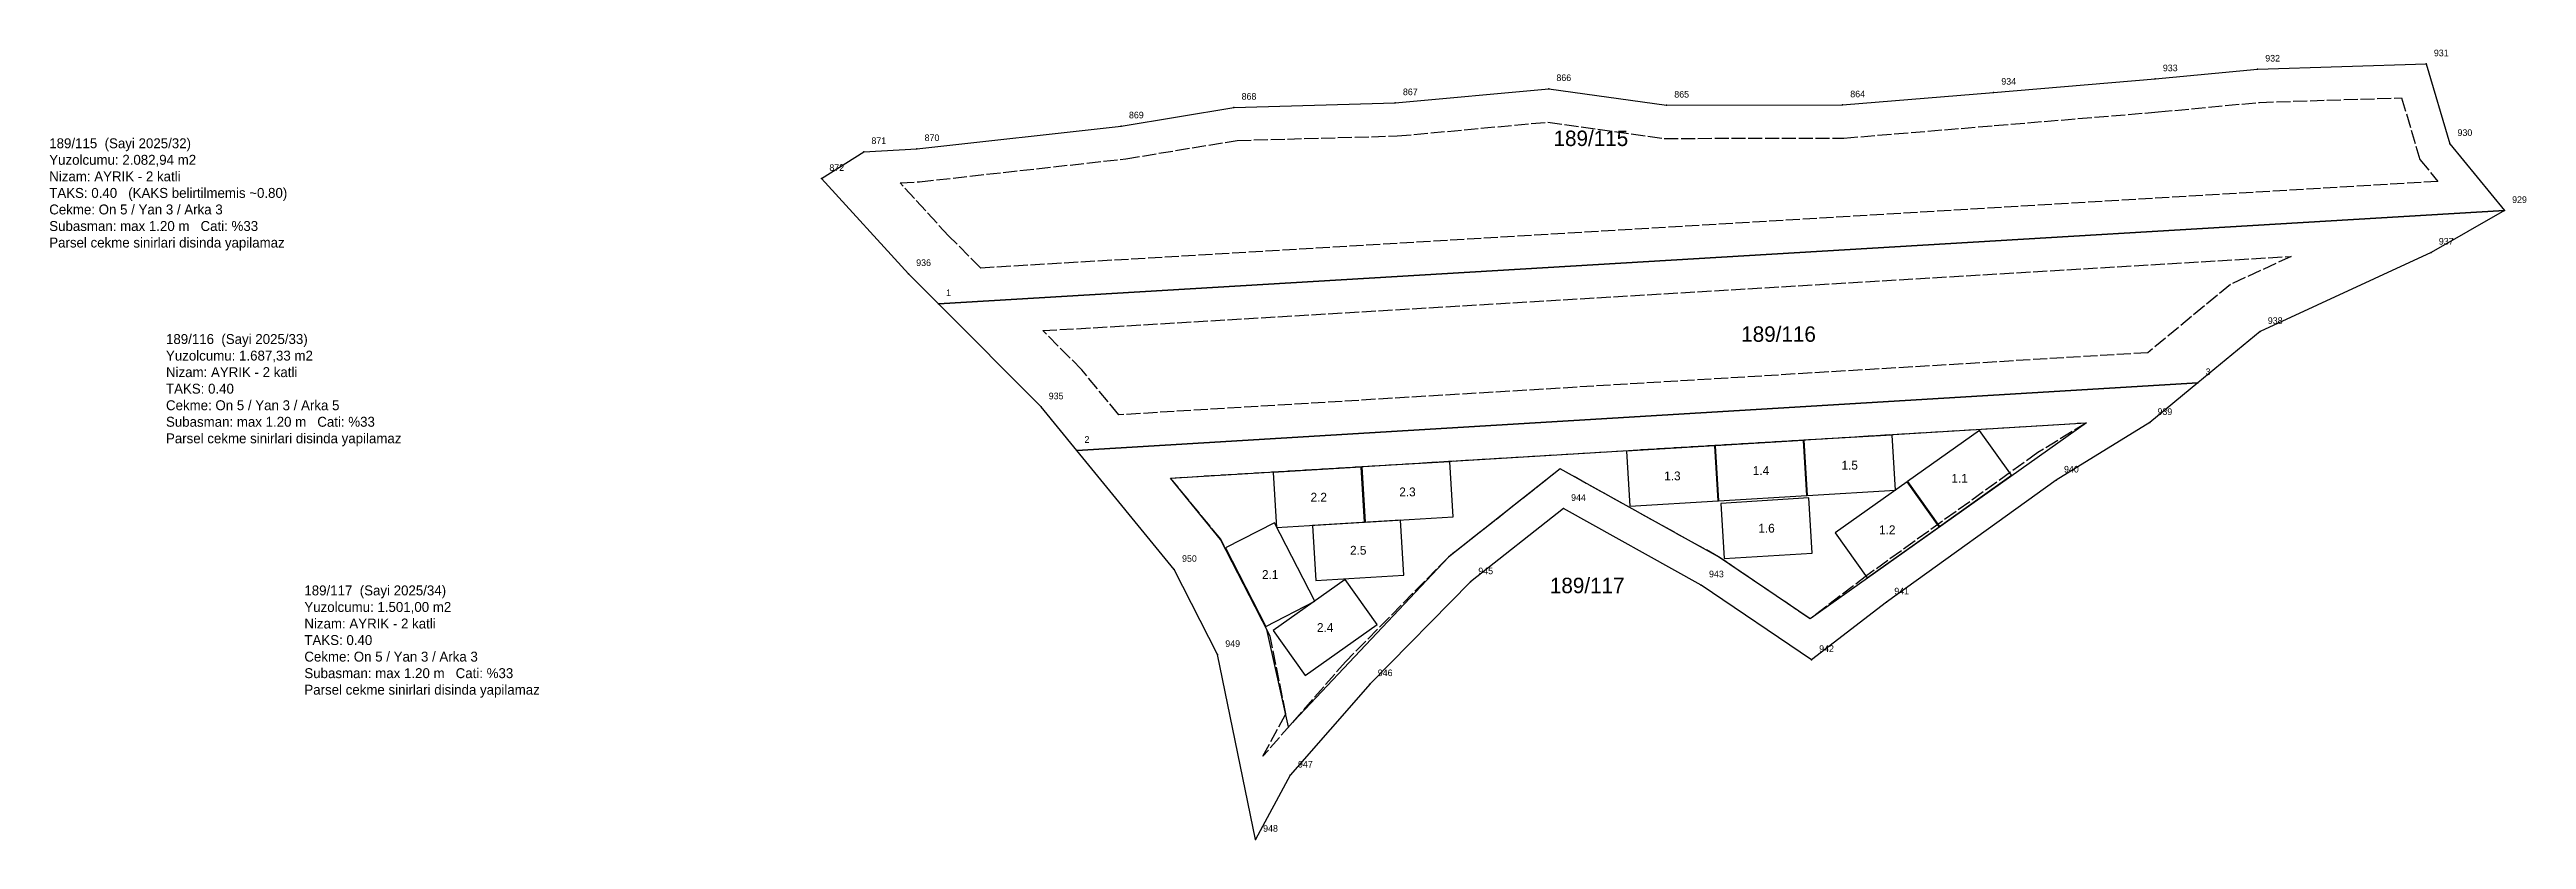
# Model space of a CAD drawing. Header units: metres. Extents: x 566327 to 566551, y 4178520 to 4178592.
import ezdxf
from ezdxf.enums import TextEntityAlignment as Align

# ---------------------------------------------------------------- set-up
doc = ezdxf.new("R2010")
doc.units = ezdxf.units.M
doc.linetypes.add('DASHED', pattern=[1.524, 1.27, -0.254])
for name, color, linetype in [('ADA_SINIR', 5, 'Continuous'), ('BINA_117', 1, 'Continuous'), ('BINA_NO_117', 7, 'Continuous'), ('CEKME_MESAFESI', 2, 'Continuous'), ('IMAR_NOTU', 4, 'Continuous'), ('NOKTA', 7, 'Continuous'), ('NOKTA_NO', 8, 'Continuous'), ('PARSEL_BOLME', 1, 'Continuous'), ('PARSEL_NO', 6, 'Continuous'), ('PARSEL_SINIR', 3, 'Continuous'), ('YAPI_YAKLASMA_117', 2, 'Continuous')]:
    doc.layers.add(name, color=color, linetype=linetype)

msp = doc.modelspace()

# ---------------------------------------------------------------- linework, layer by layer
at = {"layer": 'ADA_SINIR'}
msp.add_lwpolyline([(566396.58, 4178580.33), (566400.39, 4178582.76), (566405.21, 4178583.03), (566423.73, 4178585.09), (566433.94, 4178586.78), (566448.56, 4178587.19), (566462.47, 4178588.47), (566473.15, 4178586.97), (566489.1, 4178587), (566502.79, 4178588.14), (566517.43, 4178589.36), (566526.71, 4178590.24), (566541.99, 4178590.72), (566544.13, 4178583.49), (566549.08, 4178577.42), (566542.44, 4178573.64), (566526.94, 4178566.45), (566521.31, 4178561.81), (566516.94, 4178558.2), (566508.47, 4178552.98), (566493.09, 4178541.93), (566486.28, 4178536.71), (566476.3, 4178543.48), (566463.8, 4178550.41), (566455.39, 4178543.76), (566446.28, 4178534.52), (566439.05, 4178526.23), (566435.89, 4178520.41), (566432.46, 4178537.17), (566428.54, 4178544.88), (566419.7, 4178555.67), (566416.46, 4178559.62), (566407.16, 4178568.98), (566404.45, 4178571.7)], close=True, dxfattribs=at)
at = {"layer": 'BINA_117'}
for points in [[(566477.87, 4178551.12), (566485.86, 4178551.6), (566485.55, 4178556.59), (566477.57, 4178556.11), (566477.87, 4178551.12)], [(566485.9, 4178551.61), (566493.89, 4178552.09), (566493.59, 4178557.08), (566485.6, 4178556.6), (566485.9, 4178551.61)], [(566501.52, 4178557.5), (566495, 4178552.87), (566497.9, 4178548.8), (566504.42, 4178553.43), (566501.52, 4178557.5)], [(566437.79, 4178548.7), (566445.78, 4178549.18), (566445.48, 4178554.17), (566437.49, 4178553.69), (566437.79, 4178548.7)], [(566445.83, 4178549.18), (566453.81, 4178549.67), (566453.51, 4178554.66), (566445.53, 4178554.18), (566445.83, 4178549.18)], [(566469.83, 4178550.63), (566477.82, 4178551.12), (566477.52, 4178556.11), (566469.53, 4178555.63), (566469.83, 4178550.63)], [(566494.96, 4178552.84), (566488.44, 4178548.21), (566491.33, 4178544.13), (566497.85, 4178548.77), (566494.96, 4178552.84)], [(566478.37, 4178545.89), (566486.35, 4178546.37), (566486.04, 4178551.37), (566478.06, 4178550.88), (566478.37, 4178545.89)], [(566441.27, 4178542.01), (566437.63, 4178549.13), (566433.18, 4178546.85), (566436.82, 4178539.73), (566441.27, 4178542.01)], [(566441.37, 4178543.89), (566449.35, 4178544.37), (566449.04, 4178549.37), (566441.06, 4178548.88), (566441.37, 4178543.89)], [(566444.02, 4178543.98), (566437.5, 4178539.35), (566440.39, 4178535.27), (566446.91, 4178539.9), (566444.02, 4178543.98)]]:
    msp.add_lwpolyline(points, close=True, dxfattribs=at)
at = {"layer": 'CEKME_MESAFESI', "linetype": 'DASHED'}
for points in [[(566405.46, 4178580.04), (566424.14, 4178582.12), (566434.23, 4178583.79), (566448.74, 4178584.19), (566462.4, 4178585.45), (566472.94, 4178583.97), (566489.23, 4178584), (566502.83, 4178585.13), (566517.7, 4178586.37), (566526.9, 4178587.24), (566539.77, 4178587.65), (566541.42, 4178582.06), (566543.05, 4178580.07), (566411, 4178572.21), (566408.07, 4178575.15), (566403.7, 4178579.94), (566405.46, 4178580.04)], [(566423.51, 4178558.91), (566420.17, 4178562.98), (566416.63, 4178566.54), (566529.75, 4178573.27), (566524.25, 4178570.72), (566516.76, 4178564.54), (566423.51, 4178558.91)], [(566486.17, 4178540.41), (566477.87, 4178546.04), (566463.51, 4178554), (566453.38, 4178546), (566444.08, 4178536.56), (566436.57, 4178527.95), (566438.66, 4178531.8), (566437.22, 4178538.83), (566432.75, 4178547.63), (566428.21, 4178553.18), (566511.21, 4178558.19), (566506.81, 4178555.48), (566491.3, 4178544.34), (566486.17, 4178540.41)]]:
    msp.add_lwpolyline(points, close=True, dxfattribs=at)
at = {"layer": 'NOKTA'}
for p in [(566526.71, 4178590.24), (566541.99, 4178590.72), (566462.47, 4178588.47), (566502.79, 4178588.14), (566517.43, 4178589.36), (566433.94, 4178586.78), (566448.56, 4178587.19), (566473.15, 4178586.97), (566489.1, 4178587), (566423.73, 4178585.09), (566544.13, 4178583.49), (566400.39, 4178582.76), (566405.21, 4178583.03), (566396.58, 4178580.33), (566549.08, 4178577.42), (566542.44, 4178573.64), (566404.45, 4178571.7), (566407.16, 4178568.98), (566526.94, 4178566.45), (566521.31, 4178561.81), (566416.46, 4178559.62), (566516.94, 4178558.2), (566419.7, 4178555.67), (566508.47, 4178552.98), (566463.8, 4178550.41), (566428.54, 4178544.88), (566455.39, 4178543.76), (566476.3, 4178543.48), (566493.09, 4178541.93), (566432.46, 4178537.17), (566486.28, 4178536.71), (566446.28, 4178534.52), (566439.05, 4178526.23), (566435.89, 4178520.41)]:
    msp.add_point(p, dxfattribs=at)
at = {"layer": 'PARSEL_BOLME'}
for p, q in [((566407.16, 4178568.98), (566549.08, 4178577.42)), ((566419.7, 4178555.67), (566521.31, 4178561.81))]:
    msp.add_line(p, q, dxfattribs=at)
at = {"layer": 'PARSEL_SINIR'}
for points in [[(566396.58, 4178580.33), (566400.39, 4178582.76), (566405.21, 4178583.03), (566423.73, 4178585.09), (566433.94, 4178586.78), (566448.56, 4178587.19), (566462.47, 4178588.47), (566473.15, 4178586.97), (566489.1, 4178587), (566502.79, 4178588.14), (566517.43, 4178589.36), (566526.71, 4178590.24), (566541.99, 4178590.72), (566544.13, 4178583.49), (566549.08, 4178577.42), (566407.16, 4178568.98), (566404.45, 4178571.7)], [(566407.16, 4178568.98), (566549.08, 4178577.42), (566542.44, 4178573.64), (566526.94, 4178566.45), (566521.31, 4178561.81), (566419.7, 4178555.67), (566416.46, 4178559.62)], [(566419.7, 4178555.67), (566521.31, 4178561.81), (566516.94, 4178558.2), (566508.47, 4178552.98), (566493.09, 4178541.93), (566486.28, 4178536.71), (566476.3, 4178543.48), (566463.8, 4178550.41), (566455.39, 4178543.76), (566446.28, 4178534.52), (566439.05, 4178526.23), (566435.89, 4178520.41), (566432.46, 4178537.17), (566428.54, 4178544.88)]]:
    msp.add_lwpolyline(points, close=True, dxfattribs=at)
at = {"layer": 'YAPI_YAKLASMA_117'}
msp.add_lwpolyline([(566511.21, 4178558.19), (566486.17, 4178540.41), (566477.87, 4178546.04), (566463.51, 4178554), (566453.38, 4178546), (566438.9, 4178530.63), (566436.92, 4178539.44), (566432.73, 4178547.61), (566428.21, 4178553.18), (566511.21, 4178558.19)], close=True, dxfattribs=at)

# ---------------------------------------------------------------- texts
at = {"layer": 'BINA_NO_117'}
for s, p in [('1.4', (566481.71, 4178553.86)), ('1.5', (566489.75, 4178554.34)), ('2.2', (566441.63, 4178551.44)), ('2.3', (566449.67, 4178551.92)), ('1.3', (566473.68, 4178553.37)), ('1.1', (566499.71, 4178553.15)), ('1.6', (566482.21, 4178548.63)), ('1.2', (566493.15, 4178548.49)), ('2.5', (566445.21, 4178546.63)), ('2.1', (566437.23, 4178544.43)), ('2.4', (566442.21, 4178539.63))]:
    msp.add_text(s, height=0.8, dxfattribs=at).set_placement(p, align=Align.MIDDLE_CENTER)
at = {"layer": 'IMAR_NOTU', "char_height": 0.9, "width": 60, "attachment_point": 1}
for s, insert in [('189/115  (Sayi 2025/32)\\PYuzolcumu: 2.082,94 m2\\PNizam: AYRIK - 2 katli\\PTAKS: 0.40   (KAKS belirtilmemis ~0.80)\\PCekme: On 5 / Yan 3 / Arka 3\\PSubasman: max 1.20 m   Cati: %33\\PParsel cekme sinirlari disinda yapilamaz', (566326.58, 4178583.98)), ('189/116  (Sayi 2025/33)\\PYuzolcumu: 1.687,33 m2\\PNizam: AYRIK - 2 katli\\PTAKS: 0.40\\PCekme: On 5 / Yan 3 / Arka 5\\PSubasman: max 1.20 m   Cati: %33\\PParsel cekme sinirlari disinda yapilamaz', (566337.16, 4178566.23)), ('189/117  (Sayi 2025/34)\\PYuzolcumu: 1.501,00 m2\\PNizam: AYRIK - 2 katli\\PTAKS: 0.40\\PCekme: On 5 / Yan 3 / Arka 3\\PSubasman: max 1.20 m   Cati: %33\\PParsel cekme sinirlari disinda yapilamaz', (566349.7, 4178543.44))]:
    msp.add_mtext(s, dxfattribs=dict(at, insert=insert))
at = {"layer": 'NOKTA_NO'}
for s, p in [('933', (566518.13, 4178590.06)), ('932', (566527.41, 4178590.94)), ('931', (566542.69, 4178591.42)), ('868', (566434.64, 4178587.48)), ('867', (566449.26, 4178587.89)), ('866', (566463.17, 4178589.17)), ('865', (566473.85, 4178587.67)), ('864', (566489.8, 4178587.7)), ('934', (566503.49, 4178588.84)), ('869', (566424.43, 4178585.79)), ('871', (566401.09, 4178583.46)), ('870', (566405.91, 4178583.73)), ('930', (566544.83, 4178584.19)), ('872', (566397.28, 4178581.03)), ('929', (566549.78, 4178578.12)), ('937', (566543.14, 4178574.34)), ('936', (566405.15, 4178572.4)), ('1', (566407.86, 4178569.68)), ('938', (566527.64, 4178567.15)), ('3', (566522.01, 4178562.51)), ('935', (566417.16, 4178560.32)), ('939', (566517.64, 4178558.9)), ('2', (566420.4, 4178556.37)), ('940', (566509.17, 4178553.68)), ('944', (566464.5, 4178551.11)), ('950', (566429.24, 4178545.58)), ('945', (566456.09, 4178544.46)), ('943', (566477, 4178544.18)), ('941', (566493.79, 4178542.63)), ('949', (566433.16, 4178537.87)), ('942', (566486.98, 4178537.41)), ('946', (566446.98, 4178535.22)), ('947', (566439.75, 4178526.93)), ('948', (566436.59, 4178521.11))]:
    msp.add_text(s, height=0.6, dxfattribs=at).set_placement(p)
at = {"layer": 'PARSEL_NO'}
for s, p in [('189/115', (566466.29, 4178583.98)), ('189/116', (566483.3, 4178566.23)), ('189/117', (566465.96, 4178543.44))]:
    msp.add_text(s, height=1.4, dxfattribs=at).set_placement(p, align=Align.MIDDLE_CENTER)

doc.saveas('drawing.dxf')
